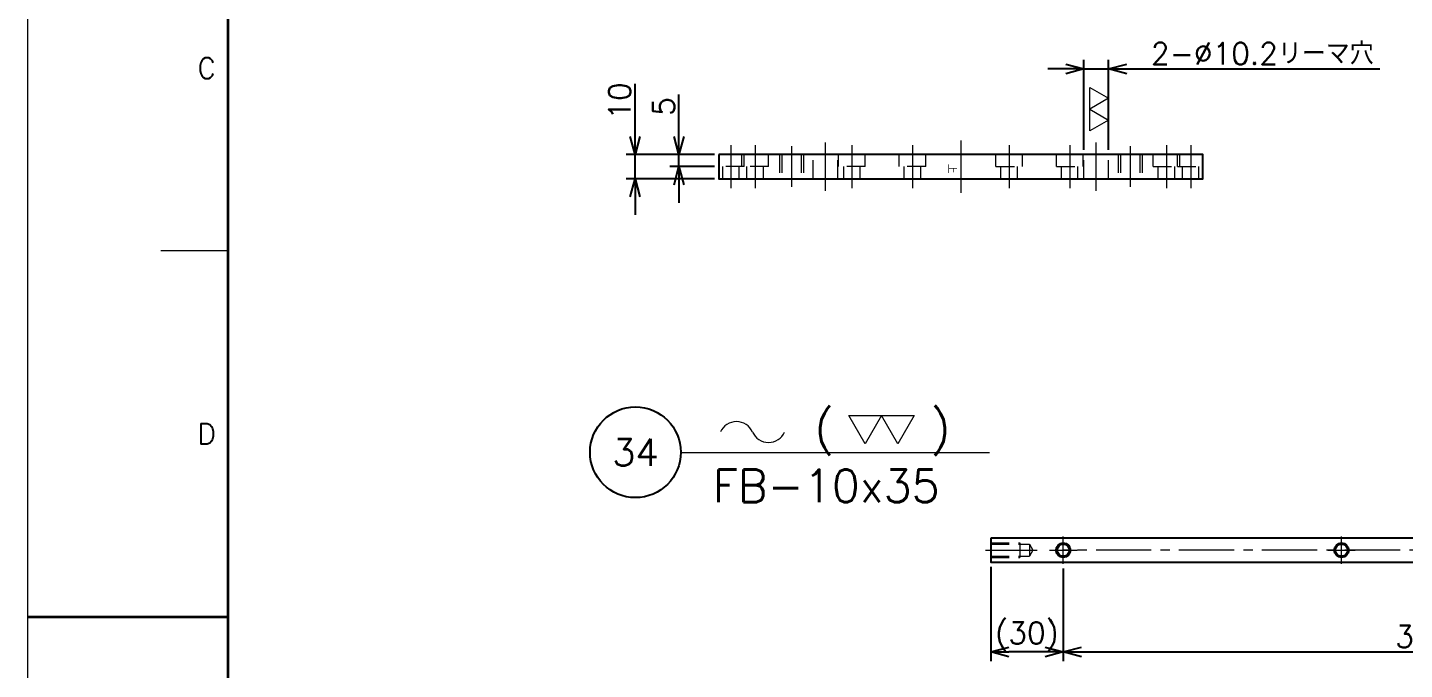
# Model space of a CAD drawing. Header units: millimetres. Extents: x 0 to 1764, y -17 to 1242.
# Drawn here: x 0 to 569, y 597 to 862 of the extents above; entities that cross this region are included whole.
import ezdxf
from ezdxf.entities.mleader import LeaderData, LeaderLine
from ezdxf.enums import TextEntityAlignment as Align
from ezdxf.math import Vec2, Vec3

# ---------------------------------------------------------------- set-up
doc = ezdxf.new("R2010")
doc.units = ezdxf.units.MM
doc.header["$LTSCALE"] = 1.2
doc.header["$PDMODE"] = 99
doc.header["$PDSIZE"] = 1
doc.linetypes.add('CENTER2', pattern=[28.575, 19.05, -3.175, 3.175, -3.175])
doc.linetypes.add('HIDDEN', pattern=[9.525, 6.35, -3.175])
for name, color, linetype, lineweight in [('04_HIDDEN', 2, 'HIDDEN', 13), ('05_CENTER', 4, 'CENTER2', 13), ('07_TEXT', 3, 'Continuous', 13), ('08_DIM', 3, 'Continuous', 13), ('90_FRAME', 5, 'Continuous', 35)]:
    doc.layers.add(name, color=color, linetype=linetype, lineweight=lineweight)
doc.layers.add('10_DRAFT', color=8, linetype='Continuous', lineweight=0, plot=False)
doc.layers.add('91_BLANK', color=5, linetype='Continuous', lineweight=0, plot=False)
doc.styles.add('KSS_TXT', font='txt.shx', dxfattribs={"bigfont": 'extfont2.shx'})
doc.styles.get("Standard").update_dxf_attribs({"font": 'txt.shx', "bigfont": 'extfont2.shx'})
doc.dimstyles.new('KSS_DIM', dxfattribs={"dimscale": 3, "dimtxt": 3, "dimasz": 2.5, "dimexe": 1.25, "dimexo": 0.625, "dimtad": 1, "dimdsep": 46, "dimtxsty": 'KSS_TXT', "dimblk": 'OPEN30', "dimcen": 0, "dimazin": 2, "dimtfac": 0.75, "dimtmove": 0, "dimatfit": 3, "dimldrblk": 'OPEN30', "dimfxl": 1.25, "dimtolj": 1, "dimarcsym": 0})

# ---------------------------------------------------------------- blocks, each defined once
blk = doc.blocks.new('M6tz_1')
at = {"color": 0}
for radius in [3, 2.5]:
    blk.add_circle((0, 0), radius, dxfattribs=at)
at = {"layer": '05_CENTER'}
for p, q in [((5.68, 0), (-5.68, 0)), ((0, -5.68), (0, 5.68))]:
    blk.add_line(p, q, dxfattribs=at)
blk = doc.blocks.new('_Open30')
at = {"color": 0, "linetype": 'ByBlock', "lineweight": -2}
for p, q in [((-1, 0.268), (0, 0)), ((0, 0), (-1, -0.268)), ((0, 0), (-1, 0))]:
    blk.add_line(p, q, dxfattribs=at)
blk = doc.blocks.new('*D184')
at = {"layer": '08_DIM', "color": 0, "lineweight": -2, "transparency": 16777216}
for p, q in [((269.26, 817.23), (269.26, 834.48)), ((283.88, 809.73), (265.51, 809.73)), ((269.26, 804.73), (269.26, 809.73)), ((283.88, 804.73), (265.51, 804.73)), ((269.26, 797.23), (269.26, 789.73))]:
    blk.add_line(p, q, dxfattribs=at)
at = {"layer": 'Defpoints', "color": 0, "transparency": 16777216}
for p in [(269.26, 809.73), (285.76, 809.73), (285.76, 804.73)]:
    blk.add_point(p, dxfattribs=at)
at = {"layer": '08_DIM', "color": 0, "lineweight": -2, "transparency": 16777216, "xscale": 7.5, "yscale": 7.5, "zscale": 7.5}
for p, rotation in [((269.26, 809.73), 270), ((269.26, 804.73), 90)]:
    blk.add_blockref('_Open30', p, dxfattribs=dict(at, rotation=rotation))
at = {"layer": '08_DIM', "color": 0, "transparency": 16777216, "insert": (262.89, 829.6), "char_height": 9, "attachment_point": 5, "rotation": 90, "style": 'KSS_TXT'}
blk.add_mtext('\\A1;5', dxfattribs=at)
blk = doc.blocks.new('*D185')
at = {"layer": '08_DIM', "color": 0, "lineweight": -2, "transparency": 16777216}
for p, q in [((251.12, 817.23), (251.12, 838.98)), ((283.88, 809.73), (247.37, 809.73)), ((251.12, 799.73), (251.12, 809.73)), ((283.88, 799.73), (247.37, 799.73)), ((251.12, 792.23), (251.12, 784.73))]:
    blk.add_line(p, q, dxfattribs=at)
at = {"layer": 'Defpoints', "color": 0, "transparency": 16777216}
for p in [(251.12, 809.73), (285.76, 809.73), (285.76, 799.73)]:
    blk.add_point(p, dxfattribs=at)
at = {"layer": '08_DIM', "color": 0, "lineweight": -2, "transparency": 16777216, "xscale": 7.5, "yscale": 7.5, "zscale": 7.5}
for p, rotation in [((251.12, 809.73), 270), ((251.12, 799.73), 90)]:
    blk.add_blockref('_Open30', p, dxfattribs=dict(at, rotation=rotation))
at = {"layer": '08_DIM', "color": 0, "transparency": 16777216, "insert": (244.74, 831.85), "char_height": 9, "attachment_point": 5, "rotation": 90, "style": 'KSS_TXT'}
blk.add_mtext('\\A1;10', dxfattribs=at)
blk = doc.blocks.new('*D189')
at = {"layer": '08_DIM', "color": 0, "lineweight": -2, "transparency": 16777216}
for p, q in [((436.66, 811.6), (436.66, 848.84)), ((446.86, 811.6), (446.86, 848.84)), ((429.16, 845.09), (421.66, 845.09)), ((436.66, 845.09), (446.86, 845.09)), ((454.36, 845.09), (558.91, 845.09))]:
    blk.add_line(p, q, dxfattribs=at)
at = {"layer": 'Defpoints', "color": 0, "transparency": 16777216}
for p in [(446.86, 845.09), (436.66, 809.73), (446.86, 809.73)]:
    blk.add_point(p, dxfattribs=at)
at = {"layer": '08_DIM', "color": 0, "lineweight": -2, "transparency": 16777216, "xscale": 7.5, "yscale": 7.5, "zscale": 7.5}
blk.add_blockref('_Open30', (436.66, 845.09), dxfattribs=at)
at = {"layer": '08_DIM', "color": 0, "lineweight": -2, "transparency": 16777216, "xscale": 7.5, "yscale": 7.5, "zscale": 7.5, "rotation": 180}
blk.add_blockref('_Open30', (446.86, 845.09), dxfattribs=at)
at = {"layer": '08_DIM', "color": 0, "transparency": 16777216, "insert": (510.38, 851.47), "char_height": 9, "attachment_point": 5, "style": 'KSS_TXT'}
blk.add_mtext('\\A1;2-%%C10.2リーマ穴', dxfattribs=at)
blk = doc.blocks.new('p1ba02')
for p, q in [((-1.5, 2.6), (1.5, 2.6)), ((0, 0), (-1.5, 2.6)), ((1.5, 2.6), (0, 0)), ((3, 0), (1.5, 2.6)), ((1.5, 2.6), (4.5, 2.6)), ((4.5, 2.6), (3, 0))]:
    blk.add_line(p, q)
blk = doc.blocks.new('*D222')
at = {"layer": '08_DIM', "color": 0, "lineweight": -2, "transparency": 16777216}
for p, q in [((398.1, 639.25), (398.1, 600.3)), ((428.1, 638.58), (428.1, 600.3)), ((420.6, 604.05), (405.6, 604.05))]:
    blk.add_line(p, q, dxfattribs=at)
at = {"layer": 'Defpoints', "color": 0, "transparency": 16777216}
for p in [(398.1, 641.13), (428.1, 640.45), (398.1, 604.05)]:
    blk.add_point(p, dxfattribs=at)
at = {"layer": '08_DIM', "color": 0, "lineweight": -2, "transparency": 16777216, "xscale": 7.5, "yscale": 7.5, "zscale": 7.5, "rotation": 180}
blk.add_blockref('_Open30', (398.1, 604.05), dxfattribs=at)
at = {"layer": '08_DIM', "color": 0, "lineweight": -2, "transparency": 16777216, "xscale": 7.5, "yscale": 7.5, "zscale": 7.5}
blk.add_blockref('_Open30', (428.1, 604.05), dxfattribs=at)
at = {"layer": '08_DIM', "color": 0, "transparency": 16777216, "insert": (413.1, 610.43), "char_height": 9, "attachment_point": 5, "style": 'KSS_TXT'}
blk.add_mtext('\\A1;(30)', dxfattribs=at)
blk = doc.blocks.new('*D224')
at = {"layer": '08_DIM', "color": 0, "lineweight": -2, "transparency": 16777216}
for p, q in [((428.1, 638.58), (428.1, 600.3)), ((773.1, 638.58), (773.1, 600.3)), ((435.6, 604.05), (765.6, 604.05))]:
    blk.add_line(p, q, dxfattribs=at)
at = {"layer": 'Defpoints', "color": 0, "transparency": 16777216}
for p in [(428.1, 640.45), (773.1, 640.45), (773.1, 604.05)]:
    blk.add_point(p, dxfattribs=at)
at = {"layer": '08_DIM', "color": 0, "lineweight": -2, "transparency": 16777216, "xscale": 7.5, "yscale": 7.5, "zscale": 7.5, "rotation": 180}
blk.add_blockref('_Open30', (428.1, 604.05), dxfattribs=at)
at = {"layer": '08_DIM', "color": 0, "lineweight": -2, "transparency": 16777216, "xscale": 7.5, "yscale": 7.5, "zscale": 7.5}
blk.add_blockref('_Open30', (773.1, 604.05), dxfattribs=at)
at = {"layer": '08_DIM', "color": 0, "transparency": 16777216, "insert": (600.6, 610.43), "char_height": 9, "attachment_point": 5, "style": 'KSS_TXT'}
blk.add_mtext('\\A1;3x115=345', dxfattribs=at)
blk = doc.blocks.new('AM_BALLOON1')
at = {"transparency": 16777216}
blk.add_circle((0, 0), 5, dxfattribs=at)
blk.add_attdef('B_NUMBER', text='', height=3, dxfattribs=at).set_placement((0, 0), align=Align.MIDDLE_CENTER)
blk = doc.blocks.new('_OPEN')
at = {"color": 0, "linetype": 'ByBlock'}
for p, q in [((-1, 0.167), (0, 0)), ((0, 0), (-1, -0.167)), ((0, 0), (-1, 0))]:
    blk.add_line(p, q, dxfattribs=at)
blk = doc.blocks.new('p1ba05')
for centre, start, end in [((-2.95, 0.29), 24.2276, 155.5758), ((0, 1.62), 204.2276, 335.5758)]:
    blk.add_arc(centre, 1.62, start, end)

msp = doc.modelspace()

# ---------------------------------------------------------------- linework, layer by layer
at = {"color": 0}
for points in [[(285.759, 809.725), (285.759, 799.725), (485.759, 799.725), (485.759, 809.725)], [(398.104, 651.126), (398.104, 641.126), (803.104, 641.126), (803.104, 651.126)]]:
    msp.add_lwpolyline(points, close=True, dxfattribs=at)
at = {"layer": '04_HIDDEN', "color": 9}
for p, q in [((295.259, 804.725), (295.259, 809.725)), ((306.259, 804.725), (306.259, 809.725)), ((335.259, 804.725), (335.259, 809.725)), ((346.259, 804.725), (346.259, 809.725)), ((360.259, 804.725), (360.259, 809.725)), ((371.259, 804.725), (371.259, 809.725)), ((400.259, 804.725), (400.259, 809.725)), ((411.259, 804.725), (411.259, 809.725)), ((425.259, 804.725), (425.259, 809.725)), ((436.259, 804.725), (436.259, 809.725)), ((465.259, 804.725), (465.259, 809.725)), ((476.259, 804.725), (476.259, 809.725)), ((306.259, 804.725), (295.259, 804.725)), ((297.359, 799.725), (297.359, 804.725)), ((304.159, 799.725), (304.159, 804.725)), ((346.259, 804.725), (335.259, 804.725)), ((337.359, 799.725), (337.359, 804.725)), ((344.159, 799.725), (344.159, 804.725)), ((371.259, 804.725), (360.259, 804.725)), ((362.359, 799.725), (362.359, 804.725)), ((369.159, 799.725), (369.159, 804.725)), ((400.259, 804.725), (411.259, 804.725)), ((402.359, 799.725), (402.359, 804.725)), ((409.159, 799.725), (409.159, 804.725)), ((425.259, 804.725), (436.259, 804.725)), ((427.359, 799.725), (427.359, 804.725)), ((434.159, 799.725), (434.159, 804.725)), ((465.259, 804.725), (476.259, 804.725)), ((467.359, 799.725), (467.359, 804.725)), ((474.159, 799.725), (474.159, 804.725))]:
    msp.add_line(p, q, dxfattribs=at)
at = {"layer": '04_HIDDEN'}
for p, q in [((296.259, 804.725), (296.259, 809.725)), ((310.759, 809.725), (310.759, 799.725)), ((311.759, 809.725), (311.759, 799.725)), ((319.759, 809.725), (319.759, 799.725)), ((320.759, 809.725), (320.759, 799.725)), ((324.659, 799.725), (324.659, 809.725)), ((334.859, 799.725), (334.859, 809.725)), ((436.659, 799.725), (436.659, 809.725)), ((446.859, 799.725), (446.859, 809.725)), ((450.759, 809.725), (450.759, 799.725)), ((451.759, 809.725), (451.759, 799.725)), ((459.759, 809.725), (459.759, 799.725)), ((460.759, 809.725), (460.759, 799.725)), ((475.259, 804.725), (475.259, 809.725)), ((296.259, 804.725), (285.759, 804.725)), ((287.359, 799.725), (287.359, 804.725)), ((294.159, 799.725), (294.159, 804.725)), ((475.259, 804.725), (485.759, 804.725)), ((477.359, 799.725), (477.359, 804.725)), ((484.159, 799.725), (484.159, 804.725)), ((398.104, 649.126), (410.104, 649.126)), ((410.104, 649.126), (410.104, 643.126)), ((398.104, 648.626), (414.104, 648.626)), ((398.104, 643.626), (414.104, 643.626)), ((398.104, 643.126), (410.104, 643.126)), ((414.104, 648.626), (415.547, 646.126)), ((414.104, 648.626), (414.104, 643.626)), ((415.547, 646.126), (414.104, 643.626))]:
    msp.add_line(p, q, dxfattribs=at)
at = {"layer": '05_CENTER'}
for p, q in [((329.759, 794.725), (329.759, 814.725)), ((385.759, 815.484), (385.759, 793.94)), ((441.759, 794.725), (441.759, 814.725)), ((290.759, 813.584), (290.759, 795.867)), ((315.759, 813.113), (315.759, 796.338)), ((455.759, 813.113), (455.759, 796.338)), ((480.759, 813.584), (480.759, 795.867)), ((395.911, 646.126), (417.285, 646.126)), ((773.104, 646.126), (428.104, 646.126))]:
    msp.add_line(p, q, dxfattribs=at)
at = {"layer": '05_CENTER', "color": 9}
for p, q in [((300.759, 813.584), (300.759, 795.867)), ((340.759, 813.584), (340.759, 795.867)), ((365.759, 813.584), (365.759, 795.867)), ((405.759, 813.584), (405.759, 795.867)), ((430.759, 813.584), (430.759, 795.867)), ((470.759, 813.584), (470.759, 795.867))]:
    msp.add_line(p, q, dxfattribs=at)
at = {"layer": '08_DIM'}
msp.add_line((270.028, 686.589), (397.582, 686.589), dxfattribs=at)
at = {"layer": '90_FRAME', "color": 4, "lineweight": 13}
msp.add_line((82.742, 769.842), (55.133, 769.842), dxfattribs=at)
at = {"layer": '90_FRAME'}
msp.add_line((0, 618.618), (82.742, 618.618), dxfattribs=at)
msp.add_lwpolyline([(82.742, 27.485), (1736.459, 27.485), (1736.459, 1209.75), (82.742, 1209.75)], close=True, dxfattribs=at)
at = {"layer": '91_BLANK'}
msp.add_lwpolyline([(0, 0), (1764.068, 0), (1764.068, 1241.619), (0, 1241.619)], close=True, dxfattribs=at)

# ---------------------------------------------------------------- block references
at = {"rotation": 270}
for p in [(428.104, 646.126), (543.104, 646.126)]:
    msp.add_blockref('M6tz_1', p, dxfattribs=at)
at = {"layer": '08_DIM', "xscale": 3, "yscale": 3, "zscale": 3, "rotation": 90}
msp.add_blockref('p1ba02', (446.859, 823.981), dxfattribs=at)
at = {"layer": '08_DIM', "xscale": 4.5, "yscale": 4.5, "zscale": 4.5}
for name, p in [('p1ba02', (346.152, 690.166)), ('p1ba05', (306.283, 690.692))]:
    msp.add_blockref(name, p, dxfattribs=at)

# ---------------------------------------------------------------- texts
at = {"layer": '07_TEXT', "style": 'KSS_TXT'}
msp.add_text('(   )', height=13.5, dxfattribs=at).set_placement((325.289, 689.827))
at = {"layer": '08_DIM', "style": 'KSS_TXT'}
msp.add_text('FB-10x35', height=13.5, dxfattribs=at).set_placement((283.263, 665.973))
at = {"layer": '10_DRAFT', "style": 'KSS_TXT'}
msp.add_text('上', height=3, rotation=270, dxfattribs=at).set_placement((380.45, 805.862))
at = {"layer": '90_FRAME', "color": 0, "lineweight": 13, "style": 'KSS_TXT'}
for s, p in [('C', (70.199, 845.454)), ('D', (70.199, 694.23))]:
    msp.add_text(s, height=8.52, dxfattribs=at).set_placement(p, align=Align.MIDDLE_LEFT)

# ---------------------------------------------------------------- dimensions: what is measured, and where the dimension line sits
at = {"layer": '08_DIM'}
for base, p1, p2, text, picture, middle in [((446.859, 845.092), (436.659, 809.725), (446.859, 809.725), '2-%%C<>リーマ穴', '*D189', (510.384, 851.467)), ((398.104, 604.052), (428.104, 640.45), (398.104, 641.126), '(<>)', '*D222', (413.104, 610.427)), ((773.104, 604.052), (428.104, 640.45), (773.104, 640.45), '3x115=<>', '*D224', (600.604, 610.427))]:
    dim = msp.add_linear_dim(base=base, p1=p1, p2=p2, text=text, dimstyle='KSS_DIM', override={"dimarcsym": 1}, dxfattribs=at)
    dim.commit()
    dim.dimension.update_dxf_attribs({"geometry": picture, "text_midpoint": middle})
for base, p1, picture, middle in [((251.116, 809.725), (285.759, 799.725), '*D185', (244.741, 831.85)), ((269.261, 809.725), (285.759, 804.725), '*D184', (262.886, 829.6))]:
    dim = msp.add_linear_dim(base=base, p1=p1, p2=(285.759, 809.725), angle=90, dimstyle='KSS_DIM', override={"dimarcsym": 1}, dxfattribs=at)
    dim.commit()
    dim.dimension.update_dxf_attribs({"geometry": picture, "text_midpoint": middle})

# ---------------------------------------------------------------- leaders
ml = msp.add_multileader_block('Standard', dxfattribs=at)
ml.set_content('AM_BALLOON1', color=256, scale=3.75)
ml.set_attribute('B_NUMBER', '34', width=0)
ml.set_leader_properties(color=256, linetype='ByLayer', lineweight=-1)
ml.set_arrow_properties(name='OPEN')
ml.build(insert=Vec2(0, 0))
ml.multileader.update_dxf_attribs({"leader_type": 0, "has_dogleg": 0, "text_right_attachment_type": 6, "dogleg_length": 0, "arrow_head_size": 7.5, "scale": 2.5, "block_connection_type": 1})
ctx = ml.context
ctx.base_point, ctx.scale, ctx.char_height, ctx.arrow_head_size, ctx.landing_gap_size, ctx.plane_origin = Vec3(251.256, 686.604), 2.5, 15, 7.5, 7.5, Vec3(251.256, 686.604)
ctx.right_attachment, ctx.attachment_type = 6, 1
ctx.block.insert = Vec3(251.256, 686.604)

doc.saveas('drawing.dxf')
